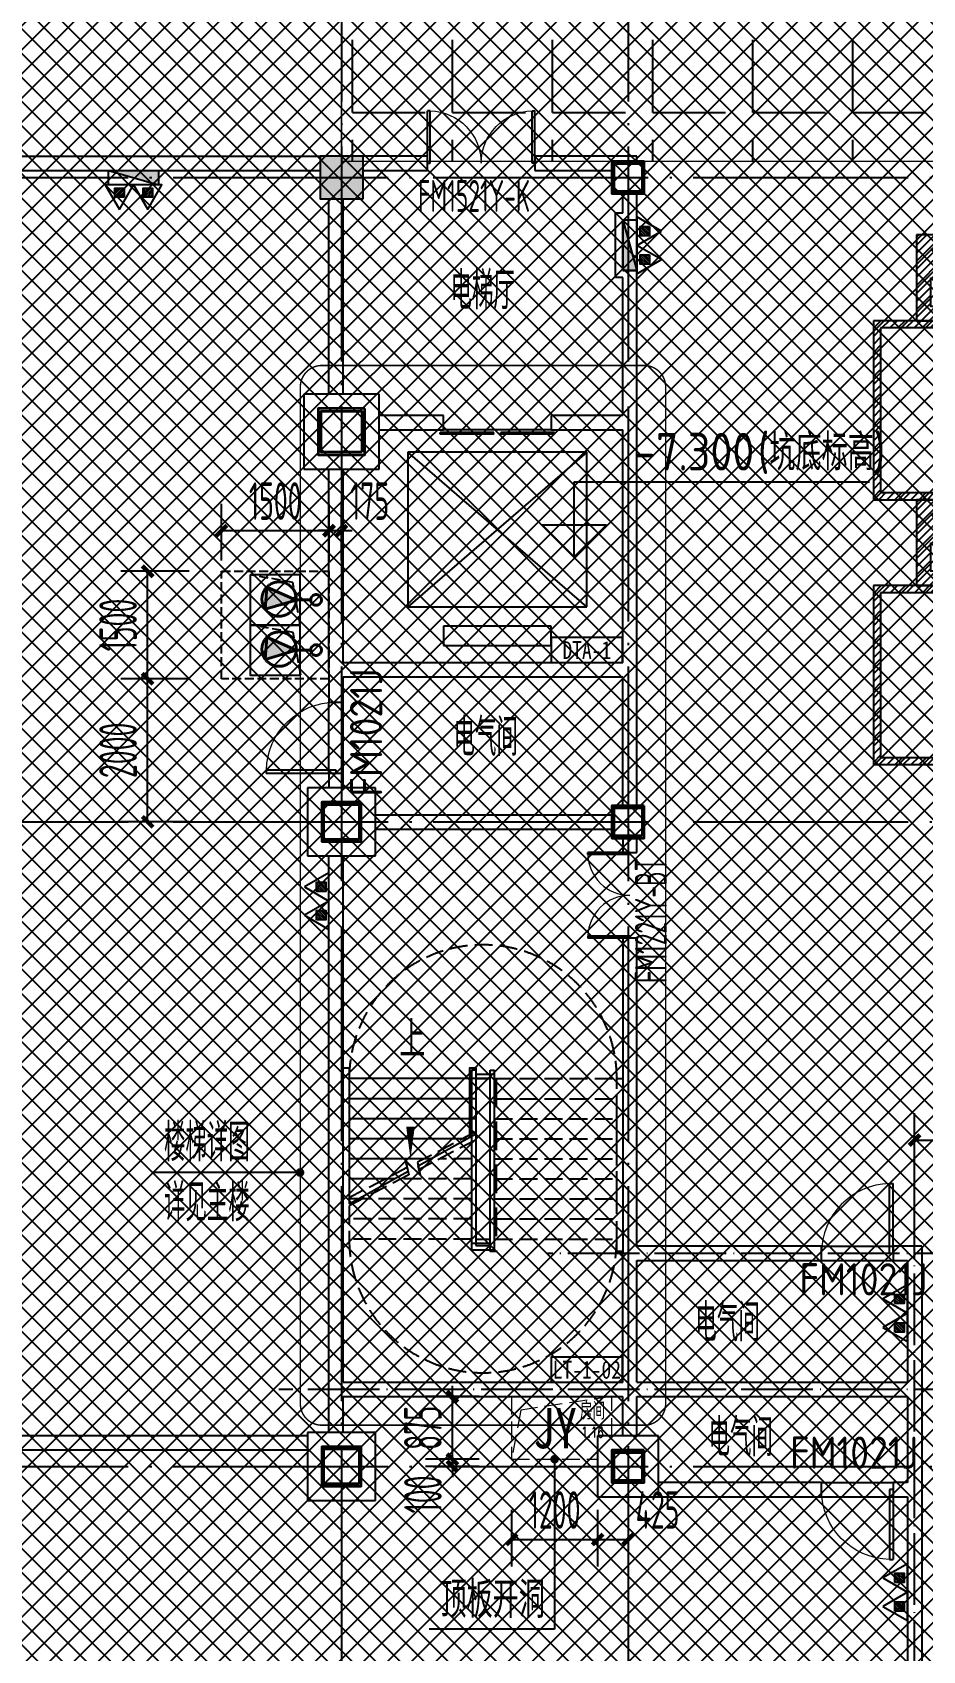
# Model space of a CAD drawing. Extents: x -473190 to 2138458, y -81875 to 2633646.
# Drawn here: x 942091 to 954519, y 5619 to 28219 of the extents above; entities that cross this region are included whole.
import ezdxf
from ezdxf.enums import TextEntityAlignment as Align

# ---------------------------------------------------------------- set-up
doc = ezdxf.new("R2010")
doc.units = 0
doc.header["$LTSCALE"] = 1000
for name, pattern in [('_DASH', [0.6, 0.4, -0.2]), ('DASH', [0.35, 0.25, -0.1]), ('DOTE', [2.42, 2, -0.2, 0.02, -0.2]), ('排水', [1.1, 1, -0.1])]:
    doc.linetypes.add(name, pattern=pattern)
for name, color, linetype in [('3', 7, 'Continuous'), ('A-BEAM', 4, 'Continuous'), ('A-COLUMN', 2, 'Continuous'), ('A-EVTR', 3, 'Continuous'), ('A-ROOM_NAME', 23, 'Continuous'), ('A-STAIR', 3, 'Continuous'), ('A-WALL', 2, 'Continuous'), ('A-WINDOW', 4, 'Continuous'), ('car', 252, 'Continuous'), ('DIM_ELEV', 3, 'Continuous'), ('DIM_LEAD', 3, 'Continuous'), ('DIM_SYMB', 3, 'Continuous'), ('DOOR_FIRE', 4, 'Continuous'), ('DOOR_FIRE_TEXT', 7, 'Continuous'), ('DOTE', 1, 'DOTE'), ('PUB_DIM', 3, 'Continuous'), ('PUB_HATCH', 8, 'Continuous'), ('PUB_TEXT', 7, 'Continuous'), ('SPACE', 7, 'Continuous'), ('SRC-03F$0$A-SYMB-NUMB-T', 4, 'Continuous'), ('SRC-03F$0$A-WALL', 7, 'Continuous'), ('STAIR', 2, 'Continuous'), ('W-EQUIP_消火栓', 7, 'Continuous'), ('W-EQUIP_灭火器', 7, 'Continuous'), ('WINDOW', 4, 'Continuous'), ('WINDOW_TEXT', 7, 'Continuous'), ('排水', 4, 'Continuous'), ('索引线', 252, 'Continuous'), ('集水坑', 4, 'Continuous')]:
    doc.layers.add(name, color=color, linetype=linetype)
for name, color, linetype, lineweight in [('GPS-污水', 2, '排水', 40), ('HOLE', 52, 'Continuous', 15), ('钢柱', 51, 'Continuous', 35)]:
    doc.layers.add(name, color=color, linetype=linetype, lineweight=lineweight)
doc.styles.add('8B2_01', font='simhei.ttf', dxfattribs={"width": 0.8})
doc.styles.add('8B2_02', font='tssdeng.shx', dxfattribs={"width": 0.6, "bigfont": 'TSSDCHN.shx'})
doc.styles.add('_TCH_DIM', font='SIMPLEX', dxfattribs={"bigfont": 'GBCBIG'})
doc.styles.add('_TCH_DIM_T3', font='tssdeng.shx', dxfattribs={"width": 0.564706, "bigfont": '@@@tssdchn.shx'})
doc.styles.add('_TCH_SPACE', font='SIMPLEX', dxfattribs={"height": 5, "bigfont": 'GBCBIG'})
doc.styles.add('_TCH_WINDOW', font='tssdeng.shx', dxfattribs={"width": 0.8, "height": 3.5, "bigfont": 'tssdchn.shx'})
doc.styles.add('SRC-03F$0$ECADI-TXT', font='simplex.shx', dxfattribs={"bigfont": 'hztxt.shx'})
doc.styles.get("Standard").update_dxf_attribs({"font": 'gbenor.shx', "bigfont": 'gbcbig.shx'})
doc.dimstyles.new('_TCH_ARCH&&150', dxfattribs={"dimtxt": 525, "dimasz": 150, "dimexe": 375, "dimexo": 450, "dimgap": 150, "dimtad": 1, "dimdec": 0, "dimzin": 0, "dimdsep": 46, "dimtxsty": '_TCH_DIM_T3', "dimblk": 'ARCHTICK', "dimcen": 0.09, "dimclrt": 7, "dimazin": 2, "dimtfac": 1, "dimtdec": 0, "dimtix": 1, "dimtmove": 2, "dimatfit": 3, "dimfxl": 0, "dimtolj": 1, "dimtzin": 0, "dimarcsym": 0})
pattern_1 = [(45, (-1868267.6, 386048.79), (-56.1266008, 56.1266008), [])]
pattern_2 = [(45, (-1051447.4, 216448.07), (-31.571213, 31.571213), [])]

# ---------------------------------------------------------------- blocks, each defined once
blk = doc.blocks.new('$SB01_1')
h = blk.add_hatch(color=256)
h.dxf.hatch_style = 1
h.paths.add_polyline_path([(-0.381, -0.323), (0.5, 0), (-0.381, 0.323)])
h.paths.add_polyline_path([(0, 0), (0.002, 0), (0.002, 0.001), (0, 0.001)], flags=24)
h.paths.add_polyline_path([(0, -0.002), (0.003, -0.002), (0.003, -0.001), (0, -0.001)], flags=24)
h.paths.add_polyline_path([(0, -0.003), (0.003, -0.003), (0.003, -0.002), (0, -0.002)], flags=24)
for p, q in [((0.5, 0), (-0.381, 0.323)), ((-0.381, 0.323), (-0.381, -0.323)), ((0.5, 0), (-0.381, -0.323))]:
    blk.add_line(p, q)
blk.add_circle((0, 0), 0.5)
at = {"flags": 1}
for tag, p in [('UNIT', (0, 0)), ('SPEC', (0, -0.002)), ('WHAT', (0, -0.003))]:
    blk.add_attdef(tag, p, '', height=0.001, dxfattribs=at)
blk = doc.blocks.new('人防集水坑')
at = {"layer": 'GPS-污水', "linetype": '排水'}
for p, q in [((307486, 701151), (307284, 701151)), ((307486, 700451), (307284, 700451))]:
    blk.add_line(p, q, dxfattribs=at)
for centre in [(307561, 701151), (307561, 700451)]:
    blk.add_circle(centre, 75, dxfattribs=at)
at = {"layer": '集水坑', "linetype": 'DASH', "ltscale": 0.5}
blk.add_lwpolyline([(306241, 700051), (306241, 701551), (307741, 701551), (307741, 700051)], close=True, dxfattribs=at)
at = {"layer": '集水坑', "linetype": 'Continuous', "ltscale": 0.5}
for points in [[(306641, 701501), (306641, 700801), (307341, 700801), (307341, 701501)], [(306641, 700801), (306641, 700101), (307341, 700101), (307341, 700801)]]:
    blk.add_lwpolyline(points, close=True, dxfattribs=at)
at = {"layer": '集水坑', "linetype": 'DASH', "ltscale": 0.5}
for points in [[(307341, 700801), (307237, 701397), (306641, 701501)], [(307347, 700101), (307243, 700697), (306647, 700801)]]:
    blk.add_lwpolyline(points, dxfattribs=at)
at = {"layer": 'GPS-污水', "linetype": '排水', "xscale": -480.0000000000002, "yscale": 480.0000000000002, "zscale": 480.0000000000002, "rotation": 176.2535374729293}
for p in [(307045, 701164, 0), (307045, 700464, 0)]:
    blk.add_blockref('$SB01_1', p, dxfattribs=at)
blk = doc.blocks.new('_ArchTick')
at = {"color": 0, "linetype": 'ByBlock', "const_width": 0.4}
blk.add_lwpolyline([(-0.5, -0.5), (0.5, 0.5)], dxfattribs=at)
blk = doc.blocks.new('*D5211')
at = {"layer": 'Defpoints', "color": 0, "transparency": 16777216}
for p in [(37477, -163918), (38509, -163918), (38509, -165418)]:
    blk.add_point(p, dxfattribs=at)
at = {"layer": 'PUB_DIM', "color": 0, "lineweight": -2, "transparency": 16777216}
for p, q in [((38059, -163918), (37102, -163918)), ((37477, -165418), (37477, -163918)), ((38059, -165418), (37102, -165418))]:
    blk.add_line(p, q, dxfattribs=at)
at = {"layer": 'PUB_DIM', "color": 0, "lineweight": -2, "transparency": 16777216, "xscale": 150, "yscale": 150, "zscale": 150}
for p, rotation in [((37477, -163918), 90), ((37477, -165418), 270)]:
    blk.add_blockref('_ArchTick', p, dxfattribs=dict(at, rotation=rotation))
at = {"layer": 'PUB_DIM', "color": 7, "transparency": 16777216, "insert": (37064, -164668), "char_height": 525, "attachment_point": 5, "rotation": 90, "style": '_TCH_DIM_T3'}
blk.add_mtext('\\A1;1500', dxfattribs=at)
blk = doc.blocks.new('*D5212')
at = {"layer": 'Defpoints', "color": 0, "transparency": 16777216}
for p in [(37477, -165418), (38509, -165418), (38509, -167418)]:
    blk.add_point(p, dxfattribs=at)
at = {"layer": 'PUB_DIM', "color": 0, "lineweight": -2, "transparency": 16777216}
for p, q in [((38059, -165418), (37102, -165418)), ((37477, -167418), (37477, -165418)), ((38059, -167418), (37102, -167418))]:
    blk.add_line(p, q, dxfattribs=at)
at = {"layer": 'PUB_DIM', "color": 0, "lineweight": -2, "transparency": 16777216, "xscale": 150, "yscale": 150, "zscale": 150}
for p, rotation in [((37477, -165418), 90), ((37477, -167418), 270)]:
    blk.add_blockref('_ArchTick', p, dxfattribs=dict(at, rotation=rotation))
at = {"layer": 'PUB_DIM', "color": 7, "transparency": 16777216, "insert": (37064, -166418), "char_height": 525, "attachment_point": 5, "rotation": 90, "style": '_TCH_DIM_T3'}
blk.add_mtext('\\A1;2000', dxfattribs=at)
blk = doc.blocks.new('*D5320')
at = {"layer": 'Defpoints', "color": 0, "transparency": 16777216}
for p in [(40009, -163350), (38509, -164218), (40009, -164218)]:
    blk.add_point(p, dxfattribs=at)
at = {"layer": 'PUB_DIM', "color": 0, "lineweight": -2, "transparency": 16777216}
for p, q in [((38509, -163768), (38509, -162975)), ((40009, -163768), (40009, -162975)), ((38509, -163350), (40009, -163350))]:
    blk.add_line(p, q, dxfattribs=at)
at = {"layer": 'PUB_DIM', "color": 0, "lineweight": -2, "transparency": 16777216, "xscale": 150, "yscale": 150, "zscale": 150, "rotation": 180}
blk.add_blockref('_ArchTick', (38509, -163350), dxfattribs=at)
at = {"layer": 'PUB_DIM', "color": 0, "lineweight": -2, "transparency": 16777216, "xscale": 150, "yscale": 150, "zscale": 150}
blk.add_blockref('_ArchTick', (40009, -163350), dxfattribs=at)
at = {"layer": 'PUB_DIM', "color": 7, "transparency": 16777216, "insert": (39259, -162937), "char_height": 525, "attachment_point": 5, "style": '_TCH_DIM_T3'}
blk.add_mtext('\\A1;1500', dxfattribs=at)
blk = doc.blocks.new('*D5321')
at = {"layer": 'Defpoints', "color": 0, "transparency": 16777216}
for p in [(40184, -163350), (40009, -164218), (40184, -164218)]:
    blk.add_point(p, dxfattribs=at)
at = {"layer": 'PUB_DIM', "color": 0, "lineweight": -2, "transparency": 16777216}
for p, q in [((40009, -163768), (40009, -162975)), ((40184, -163768), (40184, -162975)), ((40009, -163350), (39859, -163350)), ((40009, -163350), (40184, -163350)), ((40184, -163350), (40334, -163350))]:
    blk.add_line(p, q, dxfattribs=at)
at = {"layer": 'PUB_DIM', "color": 0, "lineweight": -2, "transparency": 16777216, "xscale": 150, "yscale": 150, "zscale": 150}
blk.add_blockref('_ArchTick', (40009, -163350), dxfattribs=at)
at = {"layer": 'PUB_DIM', "color": 0, "lineweight": -2, "transparency": 16777216, "xscale": 150, "yscale": 150, "zscale": 150, "rotation": 180}
blk.add_blockref('_ArchTick', (40184, -163350), dxfattribs=at)
at = {"layer": 'PUB_DIM', "color": 7, "transparency": 16777216, "insert": (40576, -162937), "char_height": 525, "attachment_point": 5, "style": '_TCH_DIM_T3'}
blk.add_mtext('\\A1;175', dxfattribs=at)
blk = doc.blocks.new('A$C00330F2E')
at = {"layer": 'A-COLUMN'}
for p, q in [((5375, -129350), (4325, -129350)), ((4325, -129350), (4325, -130400)), ((5375, -130400), (5375, -129350)), ((4325, -130400), (5375, -130400)), ((5325, -134850), (4375, -134850)), ((4375, -134850), (4375, -135800)), ((5325, -135800), (5325, -134850)), ((4375, -135800), (5325, -135800)), ((5325, -143850), (4375, -143850)), ((4375, -143850), (4375, -144800)), ((5325, -144800), (5325, -143850)), ((4375, -144800), (5325, -144800))]:
    blk.add_line(p, q, dxfattribs=at)
at = {"layer": '钢柱', "color": 4, "lineweight": 35}
for points in [[(9075, -126100), (8625, -126100), (8625, -126550), (9075, -126550)], [(9045, -126520), (8655, -126520), (8655, -126130), (9045, -126130)], [(5175, -129550), (4525, -129550), (4525, -130200), (5175, -130200)], [(5135, -130160), (4565, -130160), (4565, -129590), (5135, -129590)], [(5125, -135050), (4575, -135050), (4575, -135600), (5125, -135600)], [(5095, -135570), (4605, -135570), (4605, -135080), (5095, -135080)], [(9075, -135100), (8625, -135100), (8625, -135550), (9075, -135550)], [(9045, -135520), (8655, -135520), (8655, -135130), (9045, -135130)], [(5125, -144050), (4575, -144050), (4575, -144600), (5125, -144600)], [(5095, -144570), (4605, -144570), (4605, -144080), (5095, -144080)], [(9075, -144100), (8625, -144100), (8625, -144550), (9075, -144550)], [(9045, -144520), (8655, -144520), (8655, -144130), (9045, -144130)]]:
    blk.add_lwpolyline(points, close=True, dxfattribs=at)
blk = doc.blocks.new('*D5542')
at = {"layer": 'Defpoints', "color": 0, "transparency": 16777216}
for p in [(18725, -125743), (13725, -126830), (18725, -126830)]:
    blk.add_point(p, dxfattribs=at)
at = {"layer": 'PUB_DIM', "color": 0, "lineweight": -2, "transparency": 16777216}
for p, q in [((13725, -126380), (13725, -125368)), ((18725, -126380), (18725, -125368)), ((13725, -125743), (18725, -125743))]:
    blk.add_line(p, q, dxfattribs=at)
at = {"layer": 'PUB_DIM', "color": 0, "lineweight": -2, "transparency": 16777216, "xscale": 150, "yscale": 150, "zscale": 150, "rotation": 180}
blk.add_blockref('_ArchTick', (13725, -125743), dxfattribs=at)
at = {"layer": 'PUB_DIM', "color": 0, "lineweight": -2, "transparency": 16777216, "xscale": 150, "yscale": 150, "zscale": 150}
blk.add_blockref('_ArchTick', (18725, -125743), dxfattribs=at)
at = {"layer": 'PUB_DIM', "color": 7, "transparency": 16777216, "insert": (16225, -125330), "char_height": 525, "attachment_point": 5, "style": '_TCH_DIM_T3'}
blk.add_mtext('\\A1;5000', dxfattribs=at)
blk = doc.blocks.new('SRC-03F$0$ECADI-TAG-CODE')
at = {"layer": 'SRC-03F$0$A-SYMB-NUMB-T', "color": 1}
blk.add_lwpolyline([(3.41, 8.1), (13.41, 8.1), (13.41, 4.6), (3.41, 4.6)], close=True, dxfattribs=at)
at = {"layer": 'SRC-03F$0$A-SYMB-NUMB-T', "style": 'SRC-03F$0$ECADI-TXT', "width": 0.7}
blk.add_attdef('CODE', text='', height=2.5, dxfattribs=at).set_placement((8.41, 6.35), align=Align.MIDDLE_CENTER)
blk = doc.blocks.new('A$C45867796')
at = {"layer": '3'}
h = blk.add_hatch(dxfattribs=at)
h.set_pattern_fill('ANSI31', color=252, scale=50)
h.set_pattern_definition(pattern_1)
h.paths.add_polyline_path([(-2500, 0), (-2500, -6000), (0, -6000), (0, 0)])
h.paths.add_polyline_path([(-100, -100), (-100, -5900), (-2400, -5900), (-2400, -100)], flags=16)
h.paths.add_polyline_path([(-1400, -1250), (-1400, -1350), (-2000, -1350), (-2000, -1250)], flags=0)
h.paths.add_polyline_path([(-1100, -1250), (-500, -1250), (-500, -1350), (-1100, -1350)], flags=0)
h = blk.add_hatch(dxfattribs=at)
h.set_pattern_fill('ANSI31', color=252, scale=50)
h.set_pattern_definition(pattern_1)
h.paths.add_polyline_path([(-2500, -600), (-3700, -600), (-3700, -6000), (-2500, -6000)])
h.paths.add_polyline_path([(-2700, -1200), (-3100, -800), (-2700, -800)], flags=16)
h.paths.add_polyline_path([(-2700, -1600), (-2700, -2000), (-3500, -1200), (-3500, -800)], flags=16)
h.paths.add_polyline_path([(-2700, -2400), (-2700, -2800), (-3500, -2000), (-3500, -1600)], flags=16)
h.paths.add_polyline_path([(-3500, -2400), (-2700, -3200), (-2700, -3600), (-3500, -2800)], flags=16)
h.paths.add_polyline_path([(-3500, -3200), (-2700, -4000), (-2700, -4400), (-3500, -3600)], flags=16)
h.paths.add_polyline_path([(-3500, -4000), (-2700, -4800), (-2700, -5200), (-3500, -4400)], flags=16)
h.paths.add_polyline_path([(-3500, -4800), (-2700, -5600), (-2700, -5800), (-2900, -5800), (-3500, -5200)], flags=16)
h = blk.add_hatch(dxfattribs=at)
h.set_pattern_fill('ANSI31', color=252, scale=28.125)
h.set_pattern_definition(pattern_2)
h.paths.add_polyline_path([(-1588, -1610, 0.414214), (-1700, -1723), (-1699, -2398, 0.414214), (-1587, -2510), (-912, -2510, 0.414214), (-799, -2397), (-800, -1722, 0.414214), (-912, -1610)])
h.paths.add_polyline_path([(-912, -1638, -0.414214), (-828, -1722), (-827, -2397, -0.414214), (-912, -2482), (-1587, -2482, -0.414214), (-1671, -2398), (-1672, -1723, -0.414214), (-1587, -1638)], flags=16)
h.paths.add_polyline_path([(-1124, -1823, -0.272227), (-1153, -1873), (-1153, -1967, -1.512659), (-1401, -2238), (-1426, -2296), (-1539, -2254), (-1520, -2201), (-1457, -2224), (-1384, -2055), (-1210, -2055), (-1210, -2030), (-1333, -2030), (-1333, -1974), (-1210, -1974), (-1210, -1874, -0.272651), (-1240, -1823, -1)], flags=0)
h = blk.add_hatch(dxfattribs=at)
h.set_pattern_fill('ANSI31', color=252, scale=28.125)
h.set_pattern_definition(pattern_2)
h.paths.add_polyline_path([(-1124, -1823, 1), (-1240, -1823, 1)])
h = blk.add_hatch(dxfattribs=at)
h.set_pattern_fill('ANSI31', color=252, scale=28.125)
h.set_pattern_definition(pattern_2)
h.paths.add_polyline_path([(-1210, -1974), (-1333, -1974), (-1333, -2030), (-1210, -2030), (-1210, -2055), (-1384, -2055), (-1457, -2224), (-1520, -2201), (-1539, -2254), (-1426, -2296), (-1347, -2111), (-1153, -2111), (-1153, -1873, -0.259), (-1210, -1874)])
h = blk.add_hatch(dxfattribs=at)
h.set_pattern_fill('ANSI31', color=252, scale=28.125)
h.set_pattern_definition(pattern_2)
h.paths.add_polyline_path([(-1363, -2149), (-1401, -2238, 1.512659), (-1153, -1967), (-1153, -2028, -1.826155)])
at = {"layer": 'car', "color": 8}
for p, q in [((-3500, -800), (-2700, -1600)), ((-2700, -1200), (-3100, -800)), ((-3500, -1200), (-2700, -2000)), ((-3500, -1600), (-2700, -2400)), ((-3500, -2000), (-2700, -2800)), ((-3500, -2400), (-2700, -3200)), ((-3500, -2800), (-2700, -3600)), ((-3500, -3200), (-2700, -4000)), ((-3500, -3600), (-2700, -4400)), ((-3500, -4000), (-2700, -4800)), ((-3500, -4400), (-2700, -5200)), ((-3500, -4800), (-2700, -5600))]:
    blk.add_line(p, q, dxfattribs=at)
at = {"layer": 'car', "ltscale": 0.5}
for p, q in [((-1210, -1974), (-1333, -1974)), ((-1333, -2030), (-1333, -1974)), ((-1210, -2030), (-1333, -2030)), ((-1539, -2254), (-1520, -2201))]:
    blk.add_line(p, q, dxfattribs=at)
for points in [[(-2500, 0), (0, 0), (0, -6000), (0, -6000), (-2500, -6000)], [(-2400, -100), (-100, -100), (-100, -5900), (-2400, -5900)], [(-3700, -600), (-2500, -600), (-2500, -6000), (-3700, -6000)], [(-1400, -1250), (-2000, -1250), (-2000, -1350), (-1400, -1350)], [(-1100, -1250), (-500, -1250), (-500, -1350), (-1100, -1350)]]:
    blk.add_lwpolyline(points, close=True, dxfattribs=at)
at = {"layer": 'car', "color": 8}
for points in [[(-3500, -800), (-3500, -1200)], [(-2700, -1200), (-2700, -800), (-3100, -800)], [(-3500, -1600), (-3500, -2000)], [(-2700, -2000), (-2700, -1600)], [(-3500, -2400), (-3500, -2800)], [(-2700, -2800), (-2700, -2400)], [(-3500, -3200), (-3500, -3600)], [(-2700, -3600), (-2700, -3200)], [(-3500, -4000), (-3500, -4400)], [(-2700, -4400), (-2700, -4000)], [(-3500, -4800), (-3500, -5200)], [(-2700, -5200), (-2700, -4800)], [(-3500, -5200), (-2900, -5800), (-2700, -5800), (-2700, -5600)]]:
    blk.add_lwpolyline(points, dxfattribs=at)
at = {"layer": 'car', "ltscale": 0.5}
for points in [[(-1587, -2510), (-912, -2510, 0.414214), (-799, -2397), (-800, -1722, 0.414214), (-912, -1610), (-1588, -1610, 0.414214), (-1700, -1723), (-1699, -2398, 0.414214)], [(-1587, -2482), (-912, -2482, 0.414214), (-827, -2397), (-828, -1722, 0.414214), (-912, -1638), (-1587, -1638, 0.414214), (-1672, -1723), (-1671, -2398, 0.414214)]]:
    blk.add_lwpolyline(points, format="xyb", close=True, dxfattribs=at)
for points in [[(-1153, -1873), (-1153, -2111), (-1347, -2111), (-1426, -2296), (-1539, -2254)], [(-1210, -2030), (-1210, -2055), (-1384, -2055), (-1457, -2224), (-1520, -2201)], [(-1210, -1874), (-1210, -1974)]]:
    blk.add_lwpolyline(points, dxfattribs=at)
blk.add_circle((-1182, -1823), 57.9, dxfattribs=at)
for radius, start, end in [(200, 204.5041, 70.6314), (143, 177.3017, 62.4815)]:
    blk.add_arc((-1220, -2155), radius, start, end, dxfattribs=at)
blk = doc.blocks.new('*D5616')
at = {"layer": 'Defpoints', "color": 0, "transparency": 16777216}
for p in [(24248, -151350), (25070, -151350), (25070, -151450)]:
    blk.add_point(p, dxfattribs=at)
at = {"layer": 'PUB_DIM', "color": 0, "lineweight": -2, "transparency": 16777216}
for p, q in [((24620, -151350), (23873, -151350)), ((24248, -151350), (24248, -151200)), ((24248, -151450), (24248, -151350)), ((24620, -151450), (23873, -151450)), ((24248, -151450), (24248, -151600))]:
    blk.add_line(p, q, dxfattribs=at)
at = {"layer": 'PUB_DIM', "color": 0, "lineweight": -2, "transparency": 16777216, "xscale": 150, "yscale": 150, "zscale": 150}
for p, rotation in [((24248, -151350), 270), ((24248, -151450), 90)]:
    blk.add_blockref('_ArchTick', p, dxfattribs=dict(at, rotation=rotation))
at = {"layer": 'PUB_DIM', "color": 7, "transparency": 16777216, "insert": (23836, -151842), "char_height": 525, "attachment_point": 5, "rotation": 90, "style": '_TCH_DIM_T3'}
blk.add_mtext('\\A1;100', dxfattribs=at)
blk = doc.blocks.new('*D5617')
at = {"layer": 'Defpoints', "color": 0, "transparency": 16777216}
for p in [(24248, -150475), (25070, -150475), (25070, -151350)]:
    blk.add_point(p, dxfattribs=at)
at = {"layer": 'PUB_DIM', "color": 0, "lineweight": -2, "transparency": 16777216}
for p, q in [((24620, -150475), (23873, -150475)), ((24248, -150475), (24248, -150325)), ((24248, -151350), (24248, -150475)), ((24620, -151350), (23873, -151350)), ((24248, -151350), (24248, -151500))]:
    blk.add_line(p, q, dxfattribs=at)
at = {"layer": 'PUB_DIM', "color": 0, "lineweight": -2, "transparency": 16777216, "xscale": 150, "yscale": 150, "zscale": 150}
for p, rotation in [((24248, -150475), 270), ((24248, -151350), 90)]:
    blk.add_blockref('_ArchTick', p, dxfattribs=dict(at, rotation=rotation))
at = {"layer": 'PUB_DIM', "color": 7, "transparency": 16777216, "insert": (23836, -150913), "char_height": 525, "attachment_point": 5, "rotation": 90, "style": '_TCH_DIM_T3'}
blk.add_mtext('\\A1;875', dxfattribs=at)
blk = doc.blocks.new('*D5618')
at = {"layer": 'Defpoints', "color": 0, "transparency": 16777216}
for p in [(25075, -151607), (26275, -151607), (26275, -152471)]:
    blk.add_point(p, dxfattribs=at)
at = {"layer": 'PUB_DIM', "color": 0, "lineweight": -2, "transparency": 16777216}
for p, q in [((25075, -152057), (25075, -152846)), ((26275, -152057), (26275, -152846)), ((25075, -152471), (26275, -152471))]:
    blk.add_line(p, q, dxfattribs=at)
at = {"layer": 'PUB_DIM', "color": 0, "lineweight": -2, "transparency": 16777216, "xscale": 150, "yscale": 150, "zscale": 150, "rotation": 180}
blk.add_blockref('_ArchTick', (25075, -152471), dxfattribs=at)
at = {"layer": 'PUB_DIM', "color": 0, "lineweight": -2, "transparency": 16777216, "xscale": 150, "yscale": 150, "zscale": 150}
blk.add_blockref('_ArchTick', (26275, -152471), dxfattribs=at)
at = {"layer": 'PUB_DIM', "color": 7, "transparency": 16777216, "insert": (25675, -152059), "char_height": 525, "attachment_point": 5, "style": '_TCH_DIM_T3'}
blk.add_mtext('\\A1;1200', dxfattribs=at)
blk = doc.blocks.new('*D5619')
at = {"layer": 'Defpoints', "color": 0, "transparency": 16777216}
for p in [(26275, -151607), (26700, -151607), (26700, -152471)]:
    blk.add_point(p, dxfattribs=at)
at = {"layer": 'PUB_DIM', "color": 0, "lineweight": -2, "transparency": 16777216}
for p, q in [((26275, -152057), (26275, -152846)), ((26700, -152057), (26700, -152846)), ((26275, -152471), (26700, -152471))]:
    blk.add_line(p, q, dxfattribs=at)
at = {"layer": 'PUB_DIM', "color": 0, "lineweight": -2, "transparency": 16777216, "xscale": 150, "yscale": 150, "zscale": 150, "rotation": 180}
blk.add_blockref('_ArchTick', (26275, -152471), dxfattribs=at)
at = {"layer": 'PUB_DIM', "color": 0, "lineweight": -2, "transparency": 16777216, "xscale": 150, "yscale": 150, "zscale": 150}
blk.add_blockref('_ArchTick', (26700, -152471), dxfattribs=at)
at = {"layer": 'PUB_DIM', "color": 7, "transparency": 16777216, "insert": (27112, -152059), "char_height": 525, "attachment_point": 5, "style": '_TCH_DIM_T3'}
blk.add_mtext('\\A1;425', dxfattribs=at)
blk = doc.blocks.new('$TwtSys$00000434')
for p, q in [((-0.5, 0.5), (-0.5, -0.5)), ((-0.5, -0.5), (0.5, 0.5)), ((0.5, 0.5), (-0.5, 0.5)), ((0.5, -0.5), (0.5, 0.5)), ((-0.5, -0.5), (0.5, -0.5))]:
    blk.add_line(p, q)
blk.add_solid([(0.5, -0.5), (0.5, 0.5), (-0.5, -0.5)])
blk = doc.blocks.new('$TwtSys$00000546')
h = blk.add_hatch()
h.set_pattern_fill('ANSI31', color=256, scale=200, style=0)
h.set_pattern_definition([(45, (-38543.802, -6670.83), (-17.67767, 17.67767), [])])
h.paths.add_polyline_path([(-65, 174), (65, 174), (65, 44), (-65, 44)])
for points in [[(0, 344), (-198, 0), (198, 0)], [(-65, 174), (65, 174), (65, 44), (-65, 44)]]:
    blk.add_lwpolyline(points, close=True)
blk = doc.blocks.new('ADFASDF')
h = blk.add_hatch()
h.set_pattern_fill('ANSI37', color=8, scale=150)
h.set_pattern_definition([(45, (0, 0), (-168.3798, 168.3798), []), (135, (0, 0), (-168.3798, -168.3798), [])])
h.paths.add_polyline_path([(521397, 239186), (521397, 224886), (539697, 224886), (539697, 169261), (524947, 169261), (524947, 171211), (527822, 171211), (527922, 176611), (501318, 176611), (501125, 109884), (530547, 109887), (530547, 107449), (538188, 100503), (536147, 98236), (540086, 94690), (517812, 69953), (517812, 59790), (482108, 20136), (405247, 20136), (405247, 26086), (391997, 40436), (391997, 64736), (399997, 64738), (399997, 239186), (409022, 239186)])
blk = doc.blocks.new('$DorLib2D$00000002')
for p, q in [((-0.5, 0), (-0.5, 0.4875)), ((-0.475, 0.4875), (-0.5, 0.4875)), ((-0.475, 0), (-0.475, 0.4875)), ((0.475, 0), (0.475, 0.4875)), ((0.475, 0.4875), (0.5, 0.4875)), ((0.5, 0), (0.5, 0.4875)), ((-0.5, 0), (-0.475, 0)), ((0.5, 0), (0.475, 0))]:
    blk.add_line(p, q)
at = {"lineweight": 13}
for centre, start, end in [((-0.4875, 0), 0, 88.53072), ((0.4875, 0), 91.46928, 180)]:
    blk.add_arc(centre, 0.4875, start, end, dxfattribs=at)
blk = doc.blocks.new('$DORLIB2D$00000127')
at = {"color": 0}
for points in [[(-0.533, 0.795), (-0.533, 0.69)], [(-0.033, 0.795), (-0.533, 0.795)], [(-0.033, 0.795), (-0.033, 0.69)], [(0.533, 0.795), (0.033, 0.795)], [(0.033, 0.795), (0.033, 0.69)], [(0.533, 0.795), (0.533, 0.69)], [(-0.033, 0.69), (-0.533, 0.69)], [(0.533, 0.69), (0.033, 0.69)], [(0.5, 0.5), (-0.5, 0.5)]]:
    blk.add_lwpolyline(points, dxfattribs=at)
blk = doc.blocks.new('$DorLib2D$00000001')
for p, q in [((0.45, 0.975), (0.5, 0.975)), ((0.45, 0), (0.45, 0.975)), ((0.5, 0), (0.5, 0.975)), ((0.5, 0), (0.45, 0))]:
    blk.add_line(p, q)
at = {"lineweight": 13}
blk.add_arc((0.475, 0), 0.975, 91.4693, 180, dxfattribs=at)
blk = doc.blocks.new('_FZH')
blk.add_lwpolyline([(-0.5, -0.5), (0.5, -0.5), (0.5, 0.5), (-0.5, 0.5)], close=True)
at = {"layer": 'PUB_HATCH'}
blk.add_solid([(-0.5, -0.5), (0.5, -0.5), (-0.5, 0.5), (0.5, 0.5)], dxfattribs=at)
blk = doc.blocks.new('A$C3672542B')
at = {"layer": '排水', "color": 3, "linetype": 'DASH'}
for points in [[(37268.2, -162677.7, 0, 0, 0), (37980.1, -163389.6, 160, 0, 0), (38404.3, -163813.9, 0, 0, 0)], [(37268.2, -166658.7, 0, 0, 0), (37980.1, -165946.8, 160, 0, 0), (38404.3, -165522.6, 0, 0, 0)]]:
    blk.add_lwpolyline(points, format="xyseb", dxfattribs=at)
at = {"layer": '集水坑', "linetype": 'Continuous'}
blk.add_blockref('人防集水坑', (-267732.4, -865468.9), dxfattribs=at)
at = {"layer": 'PUB_DIM'}
for p1, p2, distance, picture, middle in [((38508.7, -164218.5), (40008.7, -164218.5), 868.9, '*D5320', (39258.7, -162937.1)), ((38508.7, -165418.2), (38508.7, -163918.2), 1031.8, '*D5211', (37064.4, -164668.2)), ((38508.7, -167418.2), (38508.7, -165418.2), 1031.8, '*D5212', (37064.4, -166418.2))]:
    dim = blk.add_aligned_dim(p1=p1, p2=p2, distance=distance, dimstyle='_TCH_ARCH&&150', dxfattribs=at)
    dim.commit()
    dim.dimension.update_dxf_attribs({"geometry": picture, "text_midpoint": middle})
dim = blk.add_linear_dim(base=(40183.7, -163349.6), p1=(40008.7, -164218.5), p2=(40183.7, -164218.5), angle=360, dimstyle='_TCH_ARCH&&150', dxfattribs=at)
dim.commit()
dim.dimension.update_dxf_attribs({"geometry": '*D5321', "text_midpoint": (40576, -162937.1), "dimtype": 161})
blk = doc.blocks.new('A$C2B5B1B2C')
at = {"layer": 'DOTE', "linetype": 'DOTE', "ltscale": 0.5}
for p, q in [((13725, -179425), (13725, -126325)), ((14725, -127325), (8600, -127325)), ((14725, -129225), (4850, -129225))]:
    blk.add_line(p, q, dxfattribs=at)
at = {"layer": 'PUB_DIM'}
dim = blk.add_aligned_dim(p1=(13725, -126830), p2=(18725, -126830), distance=1087.1, dimstyle='_TCH_ARCH&&150', dxfattribs=at)
dim.commit()
dim.dimension.update_dxf_attribs({"geometry": '*D5542', "text_midpoint": (16225, -125330.5)})
blk = doc.blocks.new('A$C031B73C8')
at = {"layer": 'HOLE', "linetype": 'DASH'}
for points in [[(26475, -151025), (26475, -150475), (25075, -150475), (25075, -151350), (26275, -151350), (26275, -151025), (26475, -151025)], [(26475, -150475), (25201.1, -150664.4), (25075, -151350)]]:
    blk.add_lwpolyline(points, dxfattribs=at)
at = {"layer": 'SPACE', "style": '_TCH_SPACE'}
blk.add_text('房间', height=241.13, dxfattribs=at).set_placement((26030.3, -150797))
at = {"layer": 'SPACE', "style": '_TCH_SPACE', "width": 0.705882}
blk.add_text('1.16', height=148.75, dxfattribs=at).set_placement((26045.7, -151046.3))
at = {"layer": 'PUB_DIM'}
for p1, p2, distance, picture, middle in [((25069.9, -151350), (25069.9, -150475), 821.8, '*D5617', (23835.6, -150912.5)), ((25075, -151606.9), (26275, -151606.9), -864.2, '*D5618', (25675, -152058.6))]:
    dim = blk.add_aligned_dim(p1=p1, p2=p2, distance=distance, dimstyle='_TCH_ARCH&&150', dxfattribs=at)
    dim.commit()
    dim.dimension.update_dxf_attribs({"geometry": picture, "text_midpoint": middle})
for base, p1, p2, angle, picture, middle in [((24248.1, -151350), (25069.9, -151450), (25069.9, -151350), 90, '*D5616', (23835.6, -151842.3)), ((26700, -152471.1), (26275, -151606.9), (26700, -151606.9), 0, '*D5619', (27111.7, -152058.6))]:
    dim = blk.add_linear_dim(base=base, p1=p1, p2=p2, angle=angle, dimstyle='_TCH_ARCH&&150', dxfattribs=at)
    dim.commit()
    dim.dimension.update_dxf_attribs({"geometry": picture, "text_midpoint": middle, "dimtype": 161})

msp = doc.modelspace()

# ---------------------------------------------------------------- hatches: boundary and pattern name
h = msp.add_hatch()
h.set_pattern_fill('ANGLE', color=252, scale=400)
h.set_pattern_definition([(0, (1013615.3, 327452.8), (0, 1397), [1016, -381]), (90, (1013615.3, 327452.8), (-1397, 9e-14), [1016, -381])])
h.paths.add_polyline_path([(946406.7, 34967.4), (1000006.7, 34967.4), (1000006.7, 26417.4), (946406.7, 26417.4)])

# ---------------------------------------------------------------- linework, layer by layer
at = {"layer": 'A-BEAM'}
for points in [[(946431.7, 11815.7), (946431.7, 13757.4), (946513.7, 13757.4), (946513.7, 11860.8)], [(948198.7, 12789.4), (948198.7, 13757.4), (948281.7, 13757.4), (948281.7, 12834.5)]]:
    msp.add_lwpolyline(points, dxfattribs=at)
at = {"layer": 'A-COLUMN'}
for p, q in [((950631.7, 26417.4), (950181.7, 26417.4)), ((950181.7, 26417.4), (950181.7, 25967.4)), ((950631.7, 25967.4), (950631.7, 26417.4)), ((950181.7, 25967.4), (950631.7, 25967.4)), ((946931.7, 23167.4), (945881.7, 23167.4)), ((945881.7, 23167.4), (945881.7, 22117.4)), ((946931.7, 22117.4), (946931.7, 23167.4)), ((945881.7, 22117.4), (946931.7, 22117.4)), ((946881.7, 17667.4), (945931.7, 17667.4)), ((945931.7, 17667.4), (945931.7, 16717.4)), ((946881.7, 16717.4), (946881.7, 17667.4)), ((950631.7, 17417.4), (950181.7, 17417.4)), ((950181.7, 17417.4), (950181.7, 16967.4)), ((950631.7, 16967.4), (950631.7, 17417.4)), ((950181.7, 16967.4), (950631.7, 16967.4)), ((945931.7, 16717.4), (946881.7, 16717.4)), ((946881.7, 8667.4), (945931.7, 8667.4)), ((945931.7, 8667.4), (945931.7, 7717.4)), ((946881.7, 7717.4), (946881.7, 8667.4)), ((950831.7, 8617.4), (949981.7, 8617.4)), ((949981.7, 8617.4), (949981.7, 7767.4)), ((950831.7, 7767.4), (950831.7, 8617.4)), ((945931.7, 7717.4), (946881.7, 7717.4)), ((949981.7, 7767.4), (950831.7, 7767.4))]:
    msp.add_line(p, q, dxfattribs=at)
at = {"layer": 'A-EVTR'}
for p, q in [((949831.7, 22357.8), (947331.7, 22357.8)), ((947331.7, 22357.8), (947331.7, 20197.8)), ((949831.7, 20197.8), (947331.7, 22357.8)), ((949831.7, 22357.8), (947331.7, 20197.8)), ((949831.7, 20197.8), (949831.7, 22357.8)), ((947331.7, 20197.8), (949831.7, 20197.8)), ((949331.7, 19927.8), (947831.7, 19927.8)), ((947831.7, 19927.8), (947831.7, 19657.8)), ((949331.7, 19657.8), (949331.7, 19927.8)), ((947831.7, 19657.8), (949331.7, 19657.8))]:
    msp.add_line(p, q, dxfattribs=at)
at = {"layer": 'A-STAIR'}
for p, q in [((946513.7, 13607.4), (946513.7, 11860.2)), ((948281.7, 13607.4), (946513.7, 13607.4)), ((948221.7, 13727.4), (948221.7, 11217.4)), ((948281.7, 13727.4), (948221.7, 13727.4)), ((948221.7, 13727.4), (948221.7, 11217.4)), ((948281.7, 13727.4), (948221.7, 13727.4)), ((948281.7, 13727.4), (948281.7, 11277.4)), ((948281.7, 13727.4), (948281.7, 11277.4)), ((948281.7, 13607.4), (948281.7, 12834.5)), ((948481.7, 11277.4), (948481.7, 13727.4)), ((948481.7, 13727.4), (948541.7, 13727.4)), ((948481.7, 11277.4), (948481.7, 13727.4)), ((948481.7, 13727.4), (948541.7, 13727.4)), ((948541.7, 11217.4), (948541.7, 13727.4)), ((948541.7, 11217.4), (948541.7, 13727.4)), ((948281.7, 13327.4), (946513.7, 13327.4)), ((948281.7, 13047.4), (946513.7, 13047.4)), ((948159.9, 12767.4), (946513.7, 12767.4)), ((947476.4, 12390.7), (948281.7, 12834.5)), ((947651.8, 12487.4), (946513.7, 12487.4)), ((947336.5, 12313.6), (947304.2, 12444.7)), ((947304.2, 12444.7), (947506.7, 12267.7)), ((946513.7, 11860.2), (947336.5, 12313.6)), ((947143.7, 12207.4), (946513.7, 12207.4)), ((947506.7, 12267.7), (947476.4, 12390.7)), ((946635.5, 11927.4), (946513.7, 11927.4)), ((948221.7, 11217.4), (948541.7, 11217.4)), ((948221.7, 11217.4), (948541.7, 11217.4)), ((948281.7, 11277.4), (948481.7, 11277.4)), ((948281.7, 11277.4), (948481.7, 11277.4))]:
    msp.add_line(p, q, dxfattribs=at)
at = {"layer": 'A-STAIR', "color": 8, "linetype": 'DASH'}
for p, q in [((946513.7, 13607.4), (946513.7, 11944.4)), ((948221.7, 13607.4), (946513.7, 13607.4)), ((948541.7, 13667.4), (948221.7, 13667.4)), ((948221.7, 13667.4), (948221.7, 12831.9)), ((948281.7, 13607.4), (948281.7, 12863)), ((948481.7, 13607.4), (948281.7, 13607.4)), ((948281.7, 13607.4), (948281.7, 12863)), ((948281.7, 13607.4), (948481.7, 13607.4)), ((948481.7, 11367.4), (948481.7, 13607.4)), ((948481.7, 11367.4), (948481.7, 13607.4)), ((948541.7, 11307.4), (948541.7, 13667.4)), ((948541.7, 13607.4), (950249.7, 13607.4)), ((950249.7, 11367.4), (950249.7, 13607.4)), ((948221.7, 13327.4), (946513.7, 13327.4)), ((948541.7, 13327.4), (950249.7, 13327.4)), ((948221.7, 13047.4), (946513.7, 13047.4)), ((948541.7, 13047.4), (950249.7, 13047.4)), ((948097.6, 12767.4), (946513.7, 12767.4)), ((948281.7, 12863), (947466.3, 12439.3)), ((948281.7, 12750.4), (947488.6, 12338.2)), ((948221.7, 12719.2), (948221.7, 11307.4)), ((948281.7, 12750.4), (948281.7, 11367.4)), ((948281.7, 12750.4), (948281.7, 11367.4)), ((948541.7, 12767.4), (950249.7, 12767.4)), ((947558.7, 12487.4), (946513.7, 12487.4)), ((947504.8, 12265.1), (947306.6, 12447)), ((947306.6, 12447), (947346.9, 12264.6)), ((947466.3, 12439.3), (947504.8, 12265.1)), ((948221.7, 12487.4), (947775.6, 12487.4)), ((948541.7, 12487.4), (950249.7, 12487.4)), ((947324.5, 12365.7), (946513.7, 11944.4)), ((947346.9, 12264.6), (946513.7, 11831.7)), ((947019.8, 12207.4), (946513.7, 12207.4)), ((948221.7, 12207.4), (947236.7, 12207.4)), ((948541.7, 12207.4), (950249.7, 12207.4)), ((946513.7, 11831.7), (946513.7, 11367.4)), ((948221.7, 11927.4), (946697.9, 11927.4)), ((948541.7, 11927.4), (950249.7, 11927.4)), ((948221.7, 11647.4), (946513.7, 11647.4)), ((948541.7, 11647.4), (950249.7, 11647.4)), ((948221.7, 11367.4), (946513.7, 11367.4)), ((948221.7, 11307.4), (948541.7, 11307.4)), ((948281.7, 11367.4), (948481.7, 11367.4)), ((948541.7, 11367.4), (950249.7, 11367.4))]:
    msp.add_line(p, q, dxfattribs=at)
at = {"layer": 'A-STAIR'}
msp.add_lwpolyline([(948198.7, 12789.4), (948198.7, 13757.4), (948281.7, 13757.4), (948281.7, 12834.5)], dxfattribs=at)
at = {"layer": 'A-STAIR', "color": 8, "linetype": '_DASH'}
for points in [[(948563.7, 13607.4), (948563.7, 11192.4), (948481.7, 11192.4), (948481.7, 11307.4)], [(950331.7, 13607.4), (950331.7, 11192.4), (950249.7, 11192.4), (950249.7, 13607.4)], [(950249.7, 13607.4), (950331.7, 13607.4)]]:
    msp.add_lwpolyline(points, dxfattribs=at)
at = {"layer": 'A-WALL'}
for p, q in [((940256.7, 26492.4), (946106.7, 26492.4)), ((947606.7, 26492.4), (946706.7, 26492.4)), ((947606.7, 26292.4), (947606.7, 26492.4)), ((950531.7, 26492.4), (949106.7, 26492.4)), ((949106.7, 26492.4), (949106.7, 26292.4)), ((950531.7, 26417.4), (950531.7, 26492.4)), ((940056.7, 26292.4), (946106.7, 26292.4)), ((946706.7, 26292.4), (947606.7, 26292.4)), ((949106.7, 26292.4), (950181.7, 26292.4)), ((946231.7, 23167.4), (946231.7, 25892.4)), ((946431.7, 23167.4), (946431.7, 25892.4)), ((950331.7, 25694.6), (950331.7, 25967.4)), ((950531.7, 25594.6), (950531.7, 25967.4)), ((950231.7, 24794.6), (950231.7, 25694.6)), ((950331.7, 25694.6), (950231.7, 25694.6)), ((950331.7, 24894.6), (950331.7, 25594.6)), ((950531.7, 25594.6), (950331.7, 25594.6)), ((950531.7, 24894.6), (950331.7, 24894.6)), ((950531.7, 22767.4), (950531.7, 24894.6)), ((950331.7, 24794.6), (950231.7, 24794.6)), ((950331.7, 22867.4), (950331.7, 24794.6)), ((947831.7, 22867.4), (946931.7, 22867.4)), ((947831.7, 22667.4), (947831.7, 22867.4)), ((950331.7, 22867.4), (949331.7, 22867.4)), ((949331.7, 22867.4), (949331.7, 22667.4)), ((946931.7, 22667.4), (947831.7, 22667.4)), ((949331.7, 22667.4), (950331.7, 22667.4)), ((950331.7, 19417.4), (950331.7, 22667.4)), ((950531.7, 19317.4), (950531.7, 22767.4)), ((946231.7, 19317.4), (946231.7, 22117.4)), ((946431.7, 19417.4), (946431.7, 22117.4)), ((946231.7, 19317.4), (946231.7, 18867.4)), ((946431.7, 19417.4), (950331.7, 19417.4)), ((946431.7, 19217.4), (950331.7, 19217.4)), ((946431.7, 18867.4), (946431.7, 19217.4)), ((950331.7, 17417.4), (950331.7, 19217.4)), ((950531.7, 17417.4), (950531.7, 19317.4)), ((946231.7, 18867.4), (946431.7, 18867.4)), ((946431.7, 17867.4), (946231.7, 17867.4)), ((946231.7, 17867.4), (946231.7, 17667.4)), ((946431.7, 17667.4), (946431.7, 17867.4)), ((946531.7, 17192.4), (946531.7, 17192.4)), ((946581.7, 17192.4), (946581.7, 17192.4)), ((946631.7, 17192.4), (946631.7, 17192.4)), ((946881.7, 17292.4), (950181.7, 17292.4)), ((950181.7, 17192.4), (950181.7, 17192.4)), ((950231.7, 17192.4), (950231.7, 17192.4)), ((950281.7, 17192.4), (950281.7, 17192.4)), ((946881.7, 17092.4), (950181.7, 17092.4)), ((950331.7, 16967.4), (950331.7, 16767.4)), ((950531.7, 16767.4), (950531.7, 16967.4)), ((950331.7, 16767.4), (950531.7, 16767.4)), ((946231.7, 9267.4), (946231.7, 16717.4)), ((946431.7, 9367.4), (946431.7, 16717.4)), ((950531.7, 15567.4), (950331.7, 15567.4)), ((950331.7, 15567.4), (950331.7, 11167.4)), ((950531.7, 11267.4), (950531.7, 15567.4)), ((950331.7, 9367.4), (950331.7, 11167.4)), ((953106.7, 11267.4), (950531.7, 11267.4)), ((953106.7, 11067.4), (953106.7, 11267.4)), ((954506.7, 11267.4), (954106.7, 11267.4)), ((954106.7, 11267.4), (954106.7, 11067.4)), ((954506.7, 11267.4), (954506.7, 9267.4)), ((950531.7, 9367.4), (950531.7, 11067.4)), ((950531.7, 11067.4), (953106.7, 11067.4)), ((954106.7, 11067.4), (954306.7, 11067.4)), ((954306.7, 11067.4), (954306.7, 9367.4)), ((946231.7, 8667.4), (946231.7, 9267.4)), ((946431.7, 9367.4), (950331.7, 9367.4)), ((950531.7, 9367.4), (954306.7, 9367.4)), ((954506.7, 9267.4), (954506.7, 7853.9)), ((946431.7, 9167.4), (950331.7, 9167.4)), ((946431.7, 8667.4), (946431.7, 9167.4)), ((950331.7, 8617.4), (950331.7, 9167.4)), ((950531.7, 8617.4), (950531.7, 9167.4)), ((950531.7, 9167.4), (954306.7, 9167.4)), ((954306.7, 9167.4), (954306.7, 7967.4)), ((945931.7, 8617.4), (940608.4, 8617.4)), ((945931.7, 8417.4), (940508.4, 8417.4)), ((953106.7, 7967.4), (950831.7, 7967.4)), ((953106.7, 7767.4), (953106.7, 7967.4)), ((954306.7, 7967.4), (954106.7, 7967.4)), ((954106.7, 7967.4), (954106.7, 7767.4)), ((950831.7, 7767.4), (953106.7, 7767.4)), ((954106.7, 7767.4), (954306.7, 7767.4)), ((954306.7, 7767.4), (954306.7, -807.6)), ((954506.7, 7853.9), (954506.7, -707.6))]:
    msp.add_line(p, q, dxfattribs=at)
at = {"layer": 'DIM_ELEV'}
for p, q in [((949656.7, 20893.2), (949656.7, 21943.2)), ((949656.7, 21943.2), (953779.4, 21943.2)), ((949656.7, 20893.2), (949206.7, 21343.2)), ((949206.7, 21343.2), (950106.7, 21343.2)), ((949656.7, 20893.2), (950106.7, 21343.2))]:
    msp.add_line(p, q, dxfattribs=at)
at = {"layer": 'DIM_LEAD'}
for p, q in [((944872.4, 12296.4), (943771.1, 12296.4)), ((945827.2, 12296.4), (944872.4, 12296.4)), ((945827.2, 12296.4), (944872.4, 12296.4)), ((945827.2, 12296.4), (944872.4, 12296.4)), ((945827.2, 12296.4), (944872.4, 12296.4)), ((949381.7, 8292.4), (949381.7, 5919.5)), ((949381.7, 5919.5), (947630.7, 5919.5))]:
    msp.add_line(p, q, dxfattribs=at)
at = {"layer": 'DIM_LEAD', "const_width": 60}
for points in [[(945857.2, 12296.4, 1), (945797.2, 12296.4, 1)], [(945857.2, 12296.4, 1), (945797.2, 12296.4, 1)], [(945857.2, 12296.4, 1), (945797.2, 12296.4, 1)], [(945857.2, 12296.4, 1), (945797.2, 12296.4, 1)], [(949381.7, 8322.4, 1), (949381.7, 8262.4, 1)]]:
    msp.add_lwpolyline(points, format="xyb", close=True, dxfattribs=at)
at = {"layer": 'DIM_SYMB'}
msp.add_lwpolyline([(947369.2, 13747.4, 0, 0, 0), (947369.2, 12487.4, 0, 120, 0), (947369.2, 12937.4, 0, 0, 0)], format="xyseb", dxfattribs=at)
at = {"layer": 'DOTE', "color": 16, "linetype": 'DOTE', "ltscale": 1.5}
for p, q in [((946406.7, 171823.5), (946406.7, -58315.4)), ((950406.7, 171823.5), (950406.7, -58315.4)), ((900498, 26192.4), (1024406.7, 26192.4)), ((900498, 17192.4), (1158685.6, 17192.4)), ((900498, 8192.4), (1158685.6, 8192.4))]:
    msp.add_line(p, q, dxfattribs=at)
at = {"layer": 'STAIR', "color": 9, "linetype": 'DASH'}
for centre, start, end in [((948381.7, 13607.4), 0, 180), ((948381.7, 11367.4), 180, 0)]:
    msp.add_arc(centre, 1868, start, end, dxfattribs=at)
at = {"layer": 'WINDOW'}
for p, q in [((946231.7, 17867.4), (946231.7, 18867.4)), ((946431.7, 17867.4), (946431.7, 18867.4)), ((953106.7, 11267.4), (954106.7, 11267.4)), ((953106.7, 11067.4), (954106.7, 11067.4)), ((953106.7, 7967.4), (954106.7, 7967.4)), ((953106.7, 7767.4), (954106.7, 7767.4))]:
    msp.add_line(p, q, dxfattribs=at)
at = {"layer": '索引线', "linetype": 'DASH', "const_width": 20}
msp.add_lwpolyline([(946406.7, 34967.4), (1000006.7, 34967.4), (1000006.7, 26417.4), (946406.7, 26417.4)], close=True, dxfattribs=at)
msp.add_lwpolyline([(946131.7, 23567.4), (950631.7, 23567.4, -0.4142136), (950931.7, 23267.4), (950931.7, 9067.4, -0.4142136), (950631.7, 8767.4), (946131.7, 8767.4, -0.4142136), (945831.7, 9067.4), (945831.7, 23267.4, -0.4142136)], format="xyb", close=True, dxfattribs=at)

# ---------------------------------------------------------------- block references
for name, p in [('A$C3672542B', (906223, 184610.6)), ('ADFASDF', (518159.5, -74243.9)), ('A$C2B5B1B2C', (940681.7, 138492.4)), ('A$C031B73C8', (923706.7, 159642.4)), ('A$C00330F2E', (941556.7, 152517.4)), ('A$C00330F2E', (941556.7, 152517.4))]:
    msp.add_blockref(name, p)
at = {"layer": '3', "xscale": -1, "rotation": 90}
for p in [(953831.7, 21692.4), (953831.7, 17992.4)]:
    msp.add_blockref('A$C45867796', p, dxfattribs=at)
at = {"layer": 'A-COLUMN', "xscale": 600, "yscale": 600, "zscale": 600, "rotation": 90}
msp.add_blockref('_FZH', (946406.7, 26192.4), dxfattribs=at)
at = {"layer": 'A-WINDOW', "xscale": 1500, "yscale": -200, "zscale": 200}
msp.add_blockref('$DORLIB2D$00000127', (948581.7, 22767.4), dxfattribs=at)
at = {"layer": 'DOOR_FIRE'}
ref = msp.add_blockref('$DorLib2D$00000002', (948356.7, 26392.4), dxfattribs=dict(at, xscale=-1500, yscale=1500, zscale=200, rotation=359.9999999999965))
ref.add_attrib('A', 'FM1521Y-K', (947474.7, 25712.1), dxfattribs={"layer": 'DOOR_FIRE_TEXT', "height": 446.25, "style": '_TCH_WINDOW', "width": 0.564706})
ref = msp.add_blockref('$DorLib2D$00000002', (950431.7, 16167.4), dxfattribs=dict(at, xscale=1200, yscale=1200, zscale=200, rotation=89.99999999988044))
ref.add_attrib('A', 'FM1221Y-BT', (950948.1, 14942.1), dxfattribs={"layer": 'DOOR_FIRE_TEXT', "height": 446.25, "rotation": 90, "style": '_TCH_WINDOW', "width": 0.564706})
at = {"layer": 'SRC-03F$0$A-WALL'}
ref = msp.add_blockref('SRC-03F$0$ECADI-TAG-CODE', (950672.6, 18957.4), dxfattribs=dict(at, xscale=-100, yscale=100, zscale=100))
ref.add_attrib('CODE', 'DTA-1', dxfattribs={"layer": 'SRC-03F$0$A-SYMB-NUMB-T', "height": 250, "style": '8B2_01', "width": 0.8}).set_placement((949831.7, 19592.4), align=Align.MIDDLE_CENTER)
ref = msp.add_blockref('SRC-03F$0$ECADI-TAG-CODE', (950672.6, 8907.4), dxfattribs=dict(at, xscale=-100, yscale=100, zscale=100))
ref.add_attrib('CODE', 'LT-1-02', dxfattribs={"layer": 'SRC-03F$0$A-SYMB-NUMB-T', "height": 250, "style": '8B2_01', "width": 0.8}).set_placement((949831.7, 9542.4), align=Align.MIDDLE_CENTER)
at = {"layer": 'W-EQUIP_消火栓', "zscale": 700}
for p, xscale, yscale, rotation in [((943503.8, 26189.7), -699.9999999999986, 199.9999999999998, 179.9999949910432), ((950431.7, 25244.6), 700, 200, 270)]:
    msp.add_blockref('$TwtSys$00000434', p, dxfattribs=dict(at, xscale=xscale, yscale=yscale, rotation=rotation))
at = {"layer": 'W-EQUIP_灭火器'}
for p, rotation in [((943305.4, 26089.7), 179.9999949910432), ((943702.2, 26089.7), 179.9999949910432), ((950531.7, 25443), 270), ((950531.7, 25046.2), 270), ((946231.7, 16285.3), 90), ((946231.7, 15888.5), 90), ((954306.7, 10530), 90), ((954306.7, 10133.2), 90), ((954306.7, 6634.3), 90), ((954306.7, 6237.5), 90)]:
    msp.add_blockref('$TwtSys$00000546', p, dxfattribs=dict(at, rotation=rotation))
at = {"layer": 'WINDOW'}
ref = msp.add_blockref('$DorLib2D$00000001', (946331.7, 18367.4), dxfattribs=dict(at, xscale=-1000, yscale=1000, zscale=-1000, rotation=89.99999988680594))
ref.add_attrib('A', 'FM1021J', (946975.6, 17547), dxfattribs={"layer": 'WINDOW_TEXT', "height": 450, "rotation": 90})
ref = msp.add_blockref('$DorLib2D$00000001', (953606.7, 11167.4), dxfattribs=dict(at, xscale=1000, yscale=1000, zscale=1000))
ref.add_attrib('A', 'FM1021J', (952800, 10579.7), dxfattribs={"layer": 'WINDOW_TEXT', "height": 450})
ref = msp.add_blockref('$DorLib2D$00000001', (953606.7, 7867.4), dxfattribs=dict(at, xscale=1000, yscale=-1000, zscale=1000))
ref.add_attrib('A', 'FM1021J', (952667.9, 8159.2), dxfattribs={"layer": 'WINDOW_TEXT', "height": 450})

# ---------------------------------------------------------------- texts
at = {"layer": 'A-ROOM_NAME', "style": '8B2_02', "width": 0.6}
for s, p in [('电梯厅', (947928.3, 24352)), ('电气间', (947970.6, 18114)), ('电气间', (951347.4, 9937.4)), ('电气间', (951531.3, 8333.7))]:
    msp.add_text(s, height=525, dxfattribs=at).set_placement(p)
at = {"layer": 'A-ROOM_NAME', "color": 1, "style": '8B2_01', "width": 0.8}
msp.add_text('JY', height=563.29, dxfattribs=at).set_placement((949079.7, 8445.1))
at = {"layer": 'PUB_TEXT'}
for s, height, p in [('-7.300', 525, (950492, 22100.7)), ('(坑底标高)', 506.38, (952218.6, 22100.7)), ('顶板开洞', 506.38, (947788.2, 6077))]:
    msp.add_text(s, height=height, dxfattribs=at).set_placement(p)
at = {"layer": 'PUB_TEXT', "style": '_TCH_DIM'}
msp.add_text('上', height=506.4, dxfattribs=at).set_placement((947212.8, 13904.9))
at = {"layer": 'PUB_TEXT', "style": '8B2_02', "width": 0.6}
for s, p in [('楼梯详图', (943928.6, 12453.9)), ('详见主楼', (943928.6, 11613.9))]:
    msp.add_text(s, height=525, dxfattribs=at).set_placement(p)

doc.saveas('drawing.dxf')
